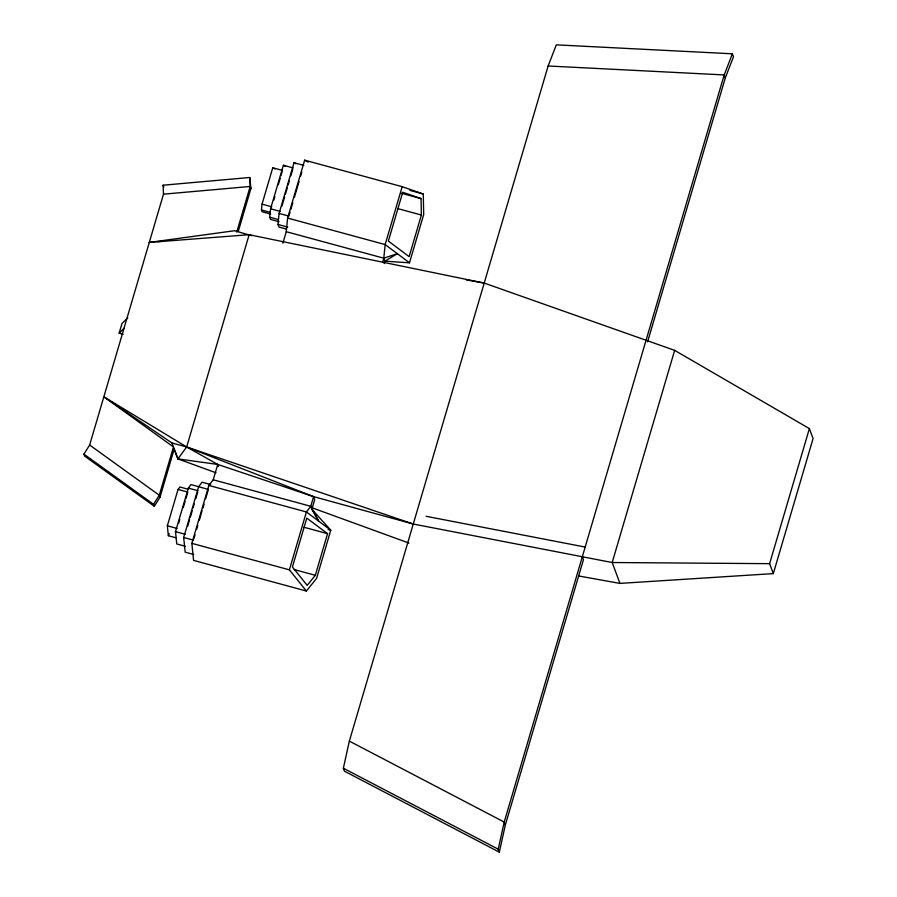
<?xml version="1.0" encoding="UTF-8"?>
<svg xmlns="http://www.w3.org/2000/svg" width="897" height="897" viewBox="0 0 897 897"><rect width="100%" height="100%" fill="white"/><g stroke="black" fill="none" stroke-linecap="round" stroke-linejoin="round"><path stroke-width="1.35" d="M270.681 214.08L262.137 211.759L261.464 209.965L262.047 204.146L272.755 167.773L282.521 170.43M279.09 221.727L270.546 219.395L269.728 217.209L270.569 208.788L283.385 165.25L293.162 167.896M286.278 229.027L278.956 227.042L277.992 224.452L279.09 213.43L294.025 162.716L303.791 165.373M282.869 243.21L286.255 231.695L287.612 218.072L304.655 160.182L402.192 186.688L423.272 194.01L423.698 214.562L409.503 262.799L384.903 261.173L383.793 258.19L385.149 244.567L402.192 186.688M582.321 556.745L583.431 559.728L505.314 825.049L499.326 852.15L344.47 771.196L343.36 768.213L349.348 741.113L548.123 65.986L556.331 44.85L732.389 53.798L733.499 56.78L725.292 77.916L647.567 341.903M499.326 852.15L498.216 849.167L504.215 822.067L724.182 74.933L732.389 53.798M123.181 334.289L119.144 333.179L121.992 323.525L127.766 317.729M174.231 448.949L160.025 497.196L154.306 506.289L84.654 456.113L83.914 454.117L89.644 445.024L163.489 194.178L163.097 185.208L249.781 177.494L250.925 188.46L238.299 231.336M236.763 232.031L250.185 186.464L249.781 177.494M215.998 472.775L177.92 458.894L186.666 446.975L249.153 234.711L484.212 283.071L674.656 350.357L809.386 428.587L813.086 438.532L773.315 573.609L619.95 583.398L578.744 575.997M175.677 537.707L168.344 535.722L167.347 525.799L178.055 489.426L179.905 487.004L188.448 489.325M185.298 546.262L176.754 543.941L175.509 531.652L188.336 488.103L191.005 484.593L208.384 489.437L205.637 498.777M178.649 523.254L179.792 519.363M183.235 507.668L185.152 501.176M185.914 498.575L187.832 492.083L178.055 489.426M273.731 200.311L274.874 196.409M278.317 184.715L280.234 178.223M280.996 175.621L282.14 171.731M193.707 554.481L185.163 552.16L183.683 537.494L198.618 486.779L202.105 482.194L210.66 484.515M187.619 526.382L189.559 519.789M190.332 517.143L192.283 510.55M193.057 507.915L194.223 503.957M195.77 498.676L197.721 492.072M281.893 206.164L284.618 196.925M285.392 194.29L287.332 187.697M288.105 185.051L289.271 181.093M290.83 175.812L292.77 169.219M103.839 396.788L172.011 442.995L186.666 446.975L313.591 496.635L314.701 499.618L311.853 509.272L330.78 530.194L316.574 578.43L306.382 591.033L193.561 560.378L191.846 543.347L208.889 485.456L213.217 479.794L217.736 464.433L186.666 446.975L103.839 396.788L173.491 446.964L159.285 495.211L153.566 504.305L154.306 506.289M193.842 538.817L195.019 534.814M196.6 529.477L197.777 525.474M199.347 520.137L202.094 510.785M202.879 508.117L204.068 504.114M290.045 212.084L288.868 216.087L279.09 213.43M290.83 209.416L292.792 202.744M294.362 197.396L299.082 181.385M300.652 176.047L301.829 172.045M306.382 591.033L289.383 569.842L306.426 511.963L310.754 506.289L313.591 496.635L217.736 464.433L177.92 458.894L173.839 448.5M382.727 261.812L383.793 258.19L397.326 253.683L384.903 261.173L384.185 263.595M315.318 575.291L327.562 533.67L306.796 518.118L292.422 566.971L307.166 585.36L315.318 575.291L294.182 569.55M421.388 215.022L409.133 256.643L388.367 241.091L402.742 192.238L421.041 198.596L421.388 215.022L397.618 208.564M674.656 350.357L612.191 562.52L619.95 583.398M773.315 573.609L769.615 563.664L809.386 428.587M168.344 535.722L169.253 533.625M119.144 333.179L123.965 328.347M249.153 234.711L149.294 242.414L234.498 230.731L251.765 235.698M163.489 194.178L250.185 186.464L250.925 188.46M149.294 242.414L154.8 241.932M157.547 241.685L161.673 241.315M769.615 563.664L612.191 562.52L413.259 524.027L313.591 496.635M548.123 65.986L724.182 74.933L725.292 77.916M466.305 279.886L484.212 283.071M426.097 516.291L585.169 547.069M409.839 190.355L423.272 194.01M401.239 193.214L421.041 198.596M262.047 204.146L271.813 206.803M270.569 208.788L280.335 211.445M261.464 209.965L270.019 212.286M287.612 218.072L385.149 244.567L409.503 262.799M269.728 217.209L278.272 219.53M277.992 224.452L287.758 227.109M286.255 231.695L383.793 258.19M213.217 479.794L310.754 506.289L318.603 521.079L311.853 509.272M208.889 485.456L306.426 511.963L330.78 530.194L328.167 529.477M188.336 488.103L198.102 490.76M303.803 527.212L327.562 533.67M167.347 525.799L177.113 528.456M175.509 531.652L185.287 534.298M183.683 537.494L193.449 540.151M191.846 543.347L289.383 569.842M186.666 446.975L413.259 524.027M311.842 507.702L409.01 543.1M349.348 741.113L504.215 822.067L505.314 825.049M343.36 768.213L498.216 849.167M304.655 160.182L308.142 162.088M294.025 162.716L296.021 163.803M283.385 165.25L285.481 166.394M272.755 167.773L275.009 169.006M89.644 445.024L159.285 495.211L160.025 497.196M83.914 454.117L153.566 504.305M310.754 506.289L311.483 508.274M163.097 185.208L163.826 187.193M217.736 464.433L218.476 466.429M172.011 442.995L177.92 458.894"/></g></svg>
